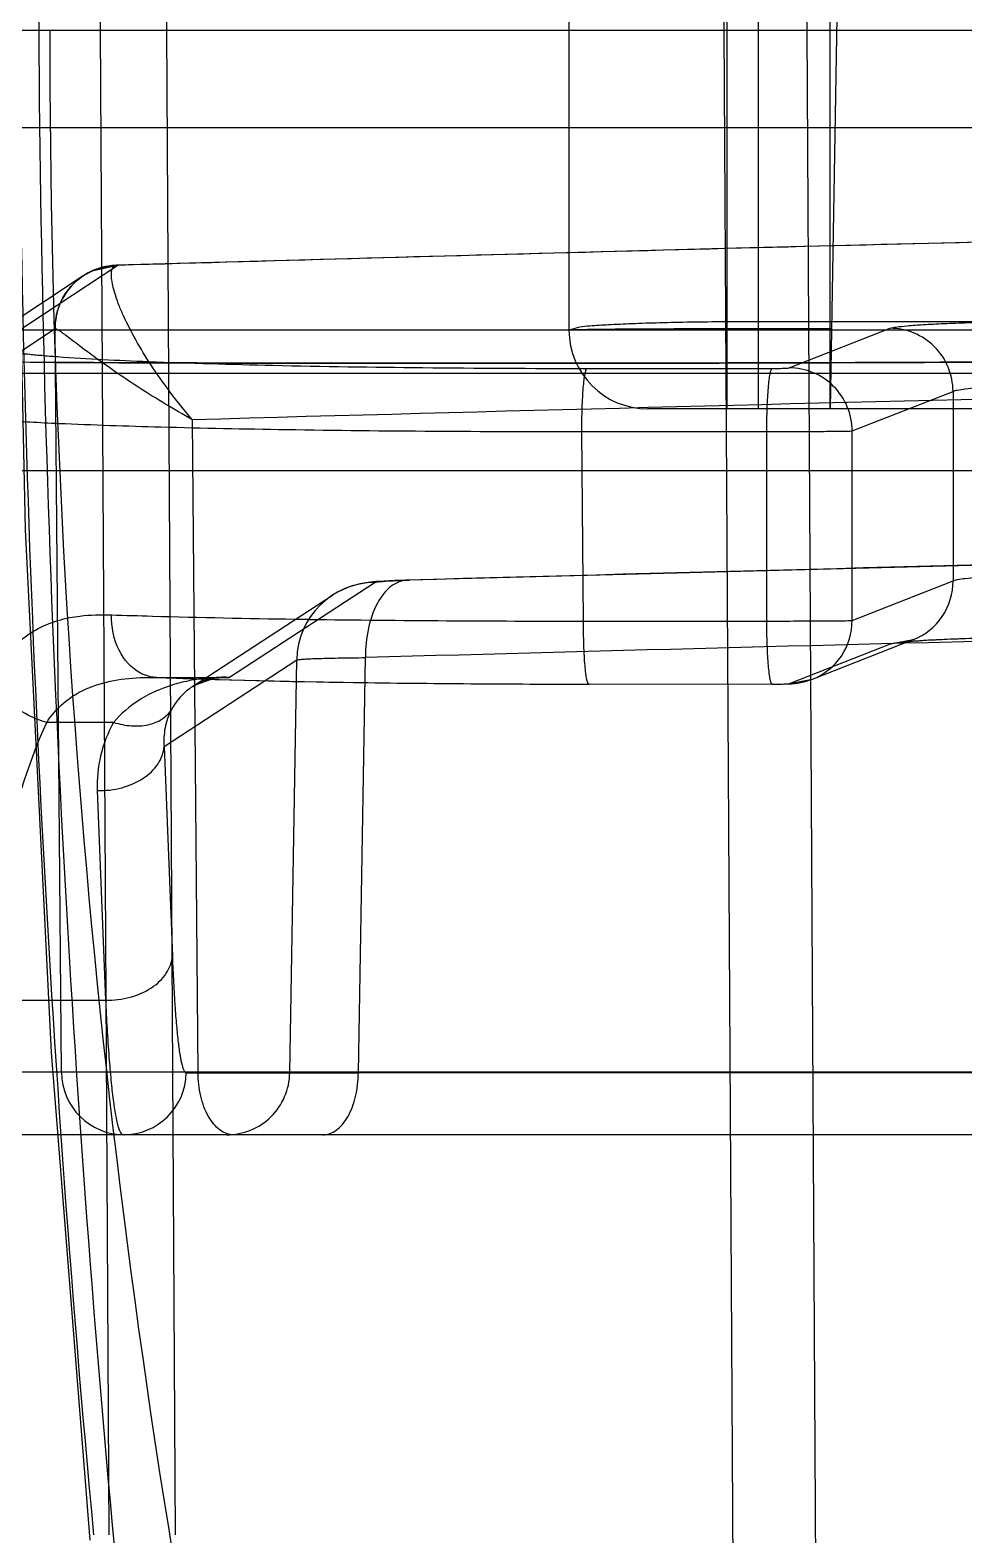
# Model space of a CAD drawing. Header units: millimetres. Extents: x 29875 to 31218, y -21313 to -20364.
# Drawn here: x 30513.73 to 30519.76, y -21055.61 to -21045.88 of the extents above; entities that cross this region are included whole.
import ezdxf

# ---------------------------------------------------------------- set-up
doc = ezdxf.new("R2010")
doc.units = ezdxf.units.MM
doc.header["$LTSCALE"] = 8
doc.layers.add('Cav-cor', color=30, linetype='Continuous')
doc.layers.add('WT', color=4, linetype='Continuous')

# ---------------------------------------------------------------- blocks, each defined once
blk = doc.blocks.new('20160903.150408')
at = {"layer": 'Cav-cor', "color": 241}
for p, q in [((-109.5604, 33.6136), (-109.6083, 25.348)), ((-109.0253, 33.6136), (-109.0732, 25.348)), ((-113.2103, 25.348), (-113.1628, 33.5436)), ((-109.59, 33.202), (-109.59, 22.9)), ((-109.386, 33.202), (-109.386, 22.9)), ((-110.61, 32.743), (-110.61, 23.41)), ((-113.6384, 25.348), (-113.6002, 31.9501)), ((-108.774, 31.366), (-108.9218, 22.9)), ((-108.9218, 22.9), (-108.9218, 30.4793)), ((-118.4345, 25.348), (-100.9869, 25.348)), ((-113.6001, 18.7394), (-113.6384, 25.348)), ((-113.154, 15.6224), (-113.2103, 25.348)), ((-109.6083, 25.348), (-109.5403, 13.6135)), ((-109.0732, 25.348), (-109.0052, 13.6135)), ((-101.7036, 24.7167), (-117.3361, 24.7167)), ((-113.6854, 23.7952), (-113.5302, 23.8279)), ((-113.5355, 23.8281), (-113.5302, 23.8279)), ((-113.7505, 23.7602), (-114.5342, 23.2429)), ((-113.527, 23.8274), (-114.3108, 23.3101)), ((-113.6862, 23.7948), (-113.6854, 23.7952)), ((-107.271, 23.4633), (-109.386, 23.4633)), ((-119.2729, 23.41), (-89.5433, 23.41)), ((-113.9324, 23.4166), (-114.7168, 22.8988)), ((-113.8917, 18.6124), (-113.9324, 23.4166)), ((-109.59, 23.4189), (-108.9127, 23.4189)), ((-109.1868, 23.1651), (-108.5344, 23.421)), ((-110.4935, 23.1614), (-109.2971, 23.1614)), ((-117.1974, 23.1313), (-101.4541, 23.1313)), ((-108.7793, 22.7573), (-108.1269, 23.0133)), ((-108.1269, 23.0133), (-108.1269, 21.7884)), ((-107.244, 22.9), (-110.1, 22.9)), ((-113.0086, 18.6124), (-113.0447, 22.8294)), ((-110.5166, 21.5288), (-110.5273, 22.7536)), ((-110.5273, 22.7536), (-109.3309, 22.7536)), ((-109.3309, 21.5288), (-109.3309, 22.7536)), ((-108.7793, 21.5325), (-108.7793, 22.7573)), ((-101.1011, 22.5), (-121.0837, 22.5)), ((-107.0586, 21.9128), (-111.653, 21.7933)), ((-111.6403, 21.7932), (-111.653, 21.7933)), ((-108.7793, 21.5325), (-108.1269, 21.7884)), ((-113.0451, 21.1047), (-112.1397, 21.6956)), ((-111.8626, 21.7781), (-112.8043, 21.1636)), ((-112.3823, 21.5412), (-112.2871, 21.5398)), ((-110.5166, 21.5288), (-109.3309, 21.5288)), ((-109.0365, 21.1527), (-108.3841, 21.4086)), ((-108.5318, 21.3807), (-108.3841, 21.4086)), ((-109.1842, 21.1248), (-108.5318, 21.3807)), ((-113.2278, 20.7177), (-112.3701, 21.2774)), ((-112.4154, 18.6089), (-112.3701, 21.2774)), ((-111.9716, 18.6089), (-111.9259, 21.2924)), ((-113.3112, 21.1643), (-112.8043, 21.1636)), ((-113.3111, 21.1643), (-113.2779, 21.1636)), ((-113.3098, 21.1643), (-113.2608, 21.1636)), ((-113.2777, 21.1636), (-113.2779, 21.1636)), ((-112.8043, 21.1636), (-112.8434, 21.1643)), ((-110.4802, 21.1211), (-110.4815, 21.1208)), ((-109.2945, 21.1211), (-109.2958, 21.1208)), ((-109.1842, 21.1248), (-109.0365, 21.1527)), ((-113.5541, 20.8739), (-113.9871, 20.8739)), ((-113.2278, 20.7177), (-113.1743, 19.3638)), ((-113.6596, 20.433), (-113.6062, 19.0791)), ((-114.3037, 19.0791), (-113.6062, 19.0791)), ((-113.5821, 15.6224), (-113.6001, 18.7394)), ((-113.8917, 18.6124), (-114.5765, 18.6124)), ((-113.0086, 18.6124), (-113.8917, 18.6124)), ((-113.0845, 18.6089), (-112.4154, 18.6089)), ((-101.1764, 18.6124), (-113.0086, 18.6124)), ((-111.9716, 18.6089), (-103.6791, 18.6124)), ((-103.267, 18.208), (-114.1691, 18.208))]:
    blk.add_line(p, q, dxfattribs=at)
for points in [[(-114.1944, 25.348), (-114.1264, 22.1213), (-113.9578, 18.7409), (-113.7082, 15.5879)], [(-100.9208, 24.1357), (-105.1834, 24.0441), (-109.5281, 23.9382), (-113.5355, 23.8281)], [(-113.5355, 23.8281), (-113.5657, 23.8262), (-113.6862, 23.7948)], [(-113.6861, 23.7949), (-113.7392, 23.7673), (-113.7504, 23.7602)], [(-111.653, 21.7933), (-111.7366, 21.7905), (-111.8045, 21.7872), (-111.8596, 21.7834), (-111.9079, 21.7783), (-111.9618, 21.7691), (-112.0284, 21.7504), (-112.1063, 21.7156), (-112.1388, 21.6962)], [(-108.4346, 21.3932), (-108.4363, 21.3929), (-108.4347, 21.3931), (-108.4177, 21.3951), (-108.3886, 21.398), (-108.3489, 21.4012), (-108.2995, 21.4045), (-108.2406, 21.4079), (-108.1722, 21.4112), (-108.0948, 21.4145), (-108.0088, 21.4176), (-107.9146, 21.4205)], [(-108.3833, 21.4089), (-108.4152, 21.3981), (-108.4346, 21.3932)], [(-113.2777, 21.1636), (-112.8969, 21.1509), (-112.324, 21.1372), (-111.6911, 21.1276), (-111.0165, 21.1221), (-109.2958, 21.1208)], [(-113.0427, 21.1063), (-113.0254, 21.1168), (-112.9036, 21.1596), (-112.8433, 21.1643)], [(-109.2966, 21.1208), (-109.246, 21.1212), (-109.2036, 21.1223), (-109.1699, 21.124), (-109.1323, 21.1278), (-109.0836, 21.1374), (-109.0361, 21.1529)]]:
    blk.add_lwpolyline(points, dxfattribs=at)
for centre, radius, start, end in [((1.3656, 24.5276), 115.4072, 175.481891, 179.592718), ((-1.6391, 26.0787), 112.532, 180.372029, 185.331519), ((-0.5836, 26.0864), 113.4575, 180.372889, 185.337384), ((-53.4913, 25.2665), 60.4754, 179.922803, 191.272232), ((-76.0178, -1266.8451), 1291.2174, 91.378322, 91.6646488), ((-113.5267, 23.4214), 0.406, 90.04084, 180.64593), ((-110.1, 23.41), 0.51, 180, 270), ((-111.2186, 734.9187), 711.724, 269.781843, 270.3080917), ((-73.0251, -1418.6595), 1442.0443, 91.1219529, 91.5902793), ((-71.3228, -1431.3265), 1453.6789, 91.1535687, 91.5892924), ((-111.8617, 21.2698), 0.5085, 90.08905, 179.14683), ((-110.6779, 137.9751), 116.4465, 269.208166, 270.079346), ((-75.2985, -1295.2298), 1317.0316, 91.3823796, 91.5936326), ((-112.8619, 20.1125), 1.0503, 100.37283, 107.70302), ((-112.8505, 20.0541), 1.1099, 98.00595, 100.41099), ((-112.8403, 20.7912), 0.3745, 114.28201, 122.65742), ((-112.8472, 20.0314), 1.1328, 96.06963, 98.01015), ((-112.8425, 20.7962), 0.369, 99.84044, 114.28826), ((-112.8448, 20.0054), 1.1588, 90.05533, 96.05216), ((-113.484, 18.6157), 0.4077, 180.45166, 269.95269), ((-113.4922, 18.6157), 0.4077, 270.04621, 359.0483), ((-112.8236, 18.6159), 0.4083, 314.55513, 359.00901)]:
    blk.add_arc(centre, radius, start, end, dxfattribs=at)
for points, knots in [([(-113.0447, 22.8294), (-113.0943, 22.8872), (-113.1865, 23.002), (-113.3088, 23.1749), (-113.4094, 23.3387), (-113.4765, 23.4685), (-113.5175, 23.5638), (-113.5403, 23.6262), (-113.5567, 23.682), (-113.5664, 23.73), (-113.5695, 23.7696), (-113.5662, 23.8), (-113.5556, 23.8224), (-113.5418, 23.828), (-113.5355, 23.8281)], [0, 0, 0, 0, 0.196357, 0.379448, 0.545806, 0.691779, 0.755822, 0.813153, 0.863194, 0.905416, 0.93942, 0.965201, 0.983934, 1, 1, 1, 1]), ([(-113.9327, 23.4163), (-113.9333, 23.495), (-113.8872, 23.6562), (-113.7584, 23.7638), (-113.6862, 23.7948)], [0, 0, 0, 0, 0.500482, 1, 1, 1, 1]), ([(-109.386, 23.4633), (-109.5319, 23.4633), (-109.7447, 23.4617), (-110.0171, 23.456), (-110.1943, 23.4507), (-110.3447, 23.4428), (-110.4781, 23.4363), (-110.5625, 23.4261), (-110.6028, 23.41)], [0, 0, 0, 0, 0.358851, 0.523256, 0.67027, 0.794972, 0.893204, 1, 1, 1, 1]), ([(-108.5344, 23.421), (-108.5223, 23.4257), (-108.4851, 23.4307), (-108.4141, 23.4387), (-108.311, 23.4454), (-108.1789, 23.4523), (-108.0208, 23.4582), (-107.7697, 23.4655), (-107.5716, 23.4688), (-107.4342, 23.4704)], [0, 0, 0, 0, 0.035328, 0.100867, 0.195238, 0.316252, 0.460938, 0.625847, 1, 1, 1, 1]), ([(-107.3915, 23.205), (-108.3644, 23.1998), (-110.2695, 23.1933), (-112.6132, 23.1945), (-114.3983, 23.2016), (-115.6371, 23.2095), (-116.7912, 23.2202), (-117.8497, 23.2334), (-118.8032, 23.249), (-119.6436, 23.2667), (-120.2701, 23.2838), (-120.7099, 23.2988), (-120.9924, 23.31), (-121.2427, 23.3215), (-121.4603, 23.3333), (-121.645, 23.3455), (-121.7966, 23.3578), (-121.915, 23.3704), (-121.9998, 23.3827), (-122.0505, 23.3941), (-122.0735, 23.4038), (-122.0796, 23.4101), (-122.0799, 23.4128)], [0, 0, 0, 0, 0.198551, 0.388793, 0.478313, 0.562867, 0.641629, 0.713855, 0.778905, 0.836237, 0.885402, 0.906811, 0.926055, 0.943105, 0.957938, 0.970534, 0.980881, 0.988974, 0.994812, 0.998424, 0.999431, 1, 1, 1, 1]), ([(-113.0447, 22.8294), (-113.1045, 22.863), (-113.2189, 22.9296), (-113.3806, 23.0306), (-113.5255, 23.1269), (-113.6515, 23.2155), (-113.7436, 23.2834), (-113.8063, 23.3309), (-113.8445, 23.3601), (-113.8761, 23.3839), (-113.9011, 23.4021), (-113.9181, 23.4126), (-113.9289, 23.4176), (-113.9324, 23.4165)], [0, 0, 0, 0, 0.192883, 0.37257, 0.536626, 0.682301, 0.806142, 0.858574, 0.903867, 0.941327, 0.970212, 0.989817, 1, 1, 1, 1]), ([(-110.61, 23.41), (-110.61, 23.4104), (-110.6075, 23.4104), (-110.6046, 23.4111), (-110.598, 23.4113), (-110.5896, 23.4118), (-110.5786, 23.4122), (-110.5593, 23.4128), (-110.5293, 23.4135), (-110.4867, 23.4143), (-110.4354, 23.415), (-110.3759, 23.4157), (-110.2821, 23.4166), (-110.1494, 23.4175), (-109.9753, 23.4183), (-109.7864, 23.4188), (-109.6563, 23.4189), (-109.59, 23.4189)], [0, 0, 0, 0, 0.001286, 0.004934, 0.010963, 0.01936, 0.030109, 0.043191, 0.076263, 0.118228, 0.16866, 0.227122, 0.293039, 0.444508, 0.617335, 0.805105, 1, 1, 1, 1]), ([(-108.1269, 23.0133), (-108.1271, 23.0663), (-108.1486, 23.1735), (-108.2393, 23.3089), (-108.3746, 23.3997), (-108.4815, 23.421), (-108.5344, 23.421)], [0, 0, 0, 0, 0.250313, 0.500606, 0.750545, 1, 1, 1, 1]), ([(-114.3108, 23.3101), (-114.3127, 23.3088), (-114.3161, 23.3064), (-114.3185, 23.2973), (-114.3022, 23.2877), (-114.2776, 23.2802), (-114.2347, 23.2711), (-114.1777, 23.2625), (-114.1045, 23.2538), (-114.0164, 23.2454), (-113.9524, 23.2402), (-113.918, 23.2377)], [0, 0, 0, 0, 0.016767, 0.028405, 0.060659, 0.125918, 0.227648, 0.366288, 0.541604, 0.75309, 1, 1, 1, 1]), ([(-113.918, 23.2377), (-113.7221, 23.2231), (-113.2575, 23.2011), (-112.4704, 23.1786), (-111.525, 23.1645), (-110.848, 23.1614), (-110.4935, 23.1614)], [0, 0, 0, 0, 0.172035, 0.407177, 0.68955, 1, 1, 1, 1]), ([(-110.5273, 22.7536), (-110.5273, 22.8045), (-110.5261, 22.8786), (-110.522, 22.9729), (-110.518, 23.0335), (-110.5131, 23.0834), (-110.5078, 23.1224), (-110.502, 23.1459), (-110.4972, 23.1597), (-110.4935, 23.1614)], [0, 0, 0, 0, 0.37115, 0.539864, 0.688841, 0.812849, 0.907698, 0.970125, 1, 1, 1, 1]), ([(-109.3309, 22.7536), (-109.3309, 22.8045), (-109.3298, 22.8786), (-109.3256, 22.9729), (-109.3216, 23.0335), (-109.3167, 23.0834), (-109.3114, 23.1224), (-109.3056, 23.1459), (-109.3009, 23.1597), (-109.2971, 23.1614)], [0, 0, 0, 0, 0.37115, 0.539864, 0.688841, 0.812849, 0.907698, 0.970125, 1, 1, 1, 1]), ([(-109.2971, 23.1614), (-109.284, 23.1614), (-109.2593, 23.1616), (-109.2261, 23.1619), (-109.2028, 23.1638), (-109.1903, 23.1637), (-109.1868, 23.1651)], [0, 0, 0, 0, 0.35662, 0.671323, 0.897001, 1, 1, 1, 1]), ([(-108.7793, 22.7573), (-108.7794, 22.8104), (-108.8009, 22.9175), (-108.8917, 23.053), (-109.0269, 23.1437), (-109.1339, 23.1651), (-109.1868, 23.1651)], [0, 0, 0, 0, 0.250313, 0.500606, 0.750545, 1, 1, 1, 1]), ([(-108.1269, 23.0133), (-108.1186, 23.0178), (-108.0918, 23.0231), (-108.0412, 23.0309), (-107.9674, 23.0377), (-107.8731, 23.0445), (-107.7601, 23.0505), (-107.5807, 23.0577), (-107.4392, 23.0611), (-107.341, 23.0627)], [0, 0, 0, 0, 0.035989, 0.101762, 0.196168, 0.317101, 0.461633, 0.626339, 1, 1, 1, 1]), ([(-114.7239, 22.8902), (-114.7239, 22.888), (-114.7196, 22.8827), (-114.7019, 22.8746), (-114.6631, 22.865), (-114.5979, 22.8547), (-114.5071, 22.8443), (-114.3915, 22.8341), (-114.2515, 22.8243), (-114.088, 22.8149), (-113.9712, 22.8093), (-113.909, 22.8065)], [0, 0, 0, 0, 0.008056, 0.021897, 0.071549, 0.151844, 0.262783, 0.403896, 0.574448, 0.773523, 1, 1, 1, 1]), ([(-113.909, 22.8065), (-113.6889, 22.7967), (-113.1984, 22.7808), (-112.0712, 22.7582), (-111.164, 22.7531), (-110.5273, 22.7536)], [0, 0, 0, 0, 0.195451, 0.435234, 1, 1, 1, 1]), ([(-109.3309, 22.7536), (-109.2653, 22.7536), (-109.1417, 22.7539), (-108.9766, 22.7542), (-108.8584, 22.7561), (-108.798, 22.7559), (-108.7793, 22.7573)], [0, 0, 0, 0, 0.356924, 0.671907, 0.897628, 1, 1, 1, 1]), ([(-111.653, 21.7933), (-111.6715, 21.7928), (-111.71, 21.7847), (-111.7631, 21.7539), (-111.8107, 21.7058), (-111.8678, 21.6179), (-111.915, 21.4777), (-111.9264, 21.3562), (-111.9259, 21.2924)], [0, 0, 0, 0, 0.089694, 0.186138, 0.293613, 0.414018, 0.691001, 1, 1, 1, 1]), ([(-111.8626, 21.7781), (-111.8607, 21.7794), (-111.8538, 21.7807), (-111.8408, 21.7828), (-111.8211, 21.7847), (-111.7831, 21.7876), (-111.7221, 21.7906), (-111.6698, 21.7923), (-111.6403, 21.7932)], [0, 0, 0, 0, 0.031162, 0.091165, 0.179725, 0.295711, 0.603941, 1, 1, 1, 1]), ([(-108.3833, 21.4089), (-108.3091, 21.4382), (-108.1753, 21.5446), (-108.1266, 21.7084), (-108.1269, 21.7884)], [0, 0, 0, 0, 0.499263, 1, 1, 1, 1]), ([(-108.1269, 21.7884), (-108.1186, 21.793), (-108.0918, 21.7983), (-108.0412, 21.8061), (-107.9674, 21.8129), (-107.8731, 21.8197), (-107.7601, 21.8257), (-107.5808, 21.8329), (-107.4392, 21.8363), (-107.341, 21.8379)], [0, 0, 0, 0, 0.035982, 0.101762, 0.196165, 0.317097, 0.461629, 0.626335, 1, 1, 1, 1]), ([(-114.3376, 21.1626), (-114.3112, 21.2162), (-114.2513, 21.3143), (-114.1316, 21.4321), (-113.9911, 21.5114), (-113.8889, 21.5407), (-113.8365, 21.5508)], [0, 0, 0, 0, 0.272253, 0.519155, 0.756853, 1, 1, 1, 1]), ([(-113.8365, 21.5508), (-113.8153, 21.5549), (-113.7267, 21.5688), (-113.6365, 21.5712), (-113.5684, 21.5689)], [0, 0, 0, 0, 0.240372, 1, 1, 1, 1]), ([(-113.5684, 21.5689), (-113.48, 21.5659), (-113.0847, 21.5537), (-112.6893, 21.5459), (-112.3823, 21.5412)], [0, 0, 0, 0, 0.223614, 1, 1, 1, 1]), ([(-113.3796, 21.1913), (-113.4397, 21.2226), (-113.5412, 21.3423), (-113.5693, 21.4908), (-113.5684, 21.5689)], [0, 0, 0, 0, 0.464775, 1, 1, 1, 1]), ([(-110.4815, 21.1208), (-110.485, 21.1208), (-110.4911, 21.1344), (-110.496, 21.1555), (-110.502, 21.1942), (-110.5069, 21.2438), (-110.5111, 21.3051), (-110.5154, 21.4011), (-110.5166, 21.4768), (-110.5166, 21.5288)], [0, 0, 0, 0, 0.02529, 0.083763, 0.176436, 0.300028, 0.450218, 0.621481, 1, 1, 1, 1]), ([(-109.3309, 21.5288), (-109.2653, 21.5288), (-109.1417, 21.5291), (-108.9766, 21.5294), (-108.8584, 21.5313), (-108.798, 21.5311), (-108.7793, 21.5325)], [0, 0, 0, 0, 0.356923, 0.671907, 0.89763, 1, 1, 1, 1]), ([(-109.2958, 21.1208), (-109.2993, 21.1208), (-109.3054, 21.1344), (-109.3103, 21.1555), (-109.3163, 21.1942), (-109.3212, 21.2438), (-109.3254, 21.3051), (-109.3297, 21.4011), (-109.3309, 21.4768), (-109.3309, 21.5288)], [0, 0, 0, 0, 0.02529, 0.083763, 0.176436, 0.300028, 0.450218, 0.621481, 1, 1, 1, 1]), ([(-109.0361, 21.1529), (-108.9617, 21.182), (-108.8277, 21.2885), (-108.779, 21.4524), (-108.7793, 21.5325)], [0, 0, 0, 0, 0.499264, 1, 1, 1, 1]), ([(-108.5318, 21.3807), (-108.5198, 21.3855), (-108.4825, 21.3904), (-108.4116, 21.3984), (-108.3084, 21.4052), (-108.1763, 21.412), (-108.0182, 21.418), (-107.7671, 21.4252), (-107.569, 21.4285), (-107.4316, 21.4301)], [0, 0, 0, 0, 0.035316, 0.100868, 0.195236, 0.316249, 0.460938, 0.625846, 1, 1, 1, 1]), ([(-112.3701, 21.2774), (-112.366, 21.279), (-112.3525, 21.2804), (-112.3264, 21.283), (-112.2872, 21.2849), (-112.2358, 21.287), (-112.1729, 21.2887), (-112.0683, 21.2909), (-111.9847, 21.2919), (-111.9259, 21.2924)], [0, 0, 0, 0, 0.030245, 0.089843, 0.178247, 0.294266, 0.436467, 0.603026, 1, 1, 1, 1]), ([(-113.9871, 20.8739), (-114.0273, 20.8843), (-114.1711, 20.9383), (-114.3005, 21.0561), (-114.3376, 21.1626)], [0, 0, 0, 0, 0.268977, 1, 1, 1, 1]), ([(-113.8025, 21.0529), (-113.7679, 21.0739), (-113.6139, 21.147), (-113.4399, 21.1643), (-113.3111, 21.1643)], [0, 0, 0, 0, 0.239311, 1, 1, 1, 1]), ([(-113.2779, 21.1636), (-113.3041, 21.1647), (-113.3395, 21.1724), (-113.3716, 21.1871), (-113.3796, 21.1913)], [0, 0, 0, 0, 0.744308, 1, 1, 1, 1]), ([(-113.2608, 21.1636), (-112.8429, 21.1476), (-111.916, 21.1272), (-110.989, 21.1211), (-110.4802, 21.1211)], [0, 0, 0, 0, 0.451165, 1, 1, 1, 1]), ([(-113.0454, 21.1046), (-113.0582, 21.0962), (-113.1123, 21.056), (-113.1555, 21.0014), (-113.1801, 20.9555)], [0, 0, 0, 0, 0.226857, 1, 1, 1, 1]), ([(-109.2945, 21.1211), (-109.2814, 21.1211), (-109.2567, 21.1214), (-109.2235, 21.1217), (-109.2002, 21.1235), (-109.1877, 21.1234), (-109.1842, 21.1248)], [0, 0, 0, 0, 0.356628, 0.671355, 0.897015, 1, 1, 1, 1]), ([(-113.9871, 20.8739), (-113.9627, 20.9107), (-113.9075, 20.978), (-113.8384, 21.031), (-113.8025, 21.0529)], [0, 0, 0, 0, 0.512063, 1, 1, 1, 1]), ([(-113.3308, 21.0509), (-113.3514, 21.04), (-113.4339, 20.9924), (-113.5083, 20.9294), (-113.5541, 20.8739)], [0, 0, 0, 0, 0.245032, 1, 1, 1, 1]), ([(-113.5541, 20.8739), (-113.5166, 20.8622), (-113.4421, 20.8473), (-113.3338, 20.8527), (-113.2415, 20.8876), (-113.1958, 20.9312), (-113.1801, 20.9555)], [0, 0, 0, 0, 0.288758, 0.552494, 0.787047, 1, 1, 1, 1]), ([(-113.1801, 20.9555), (-113.1997, 20.919), (-113.2274, 20.8406), (-113.2312, 20.7578), (-113.2278, 20.7177)], [0, 0, 0, 0, 0.507704, 1, 1, 1, 1]), ([(-114.3037, 19.0791), (-114.3231, 19.3828), (-114.2926, 20.0003), (-114.1131, 20.5932), (-113.9871, 20.8739)], [0, 0, 0, 0, 0.497237, 1, 1, 1, 1]), ([(-113.5541, 20.8739), (-113.592, 20.8068), (-113.6484, 20.6624), (-113.6626, 20.5084), (-113.6596, 20.433)], [0, 0, 0, 0, 0.505275, 1, 1, 1, 1]), ([(-113.6596, 20.433), (-113.6064, 20.4317), (-113.502, 20.4437), (-113.3637, 20.5024), (-113.262, 20.5954), (-113.2306, 20.6783), (-113.2278, 20.7177)], [0, 0, 0, 0, 0.283604, 0.55134, 0.789441, 1, 1, 1, 1]), ([(-113.6062, 19.0791), (-113.553, 19.0778), (-113.4486, 19.0898), (-113.3102, 19.1485), (-113.2085, 19.2416), (-113.1772, 19.3244), (-113.1743, 19.3638)], [0, 0, 0, 0, 0.283604, 0.55134, 0.789441, 1, 1, 1, 1]), ([(-113.1743, 19.3638), (-113.1701, 19.2568), (-113.1628, 19.1064), (-113.1489, 18.9202), (-113.138, 18.8122), (-113.127, 18.7276), (-113.1141, 18.6648), (-113.1042, 18.6285), (-113.0908, 18.6089), (-113.0845, 18.6089)], [0, 0, 0, 0, 0.418737, 0.58877, 0.730418, 0.842483, 0.924238, 0.975614, 1, 1, 1, 1]), ([(-113.6062, 19.0791), (-113.6005, 18.9556), (-113.5909, 18.7821), (-113.5727, 18.5671), (-113.5591, 18.4427), (-113.5444, 18.3445), (-113.5311, 18.28), (-113.5187, 18.2418), (-113.51, 18.2218), (-113.4993, 18.208), (-113.4918, 18.208)], [0, 0, 0, 0, 0.417794, 0.5875, 0.728934, 0.840922, 0.922778, 0.952376, 0.974628, 1, 1, 1, 1]), ([(-112.7779, 18.208), (-112.8089, 18.208), (-112.8585, 18.2277), (-112.9083, 18.2765), (-112.9567, 18.3475), (-112.9973, 18.4614), (-113.0083, 18.5604), (-113.0086, 18.6124)], [0, 0, 0, 0, 0.184186, 0.292123, 0.413089, 0.691028, 1, 1, 1, 1]), ([(-112.4154, 18.6089), (-112.4022, 18.6081), (-112.3588, 18.6085), (-112.2697, 18.6078), (-112.1349, 18.6084), (-112.0304, 18.6086), (-111.9716, 18.6089)], [0, 0, 0, 0, 0.088979, 0.293346, 0.602425, 1, 1, 1, 1]), ([(-112.2014, 18.208), (-112.1707, 18.208), (-112.1215, 18.2275), (-112.0721, 18.2757), (-112.024, 18.346), (-111.9834, 18.4589), (-111.9721, 18.5572), (-111.9716, 18.6089)], [0, 0, 0, 0, 0.18395, 0.291763, 0.412628, 0.690555, 1, 1, 1, 1])]:
    blk.add_open_spline(points, degree=3, knots=knots, dxfattribs=at)
for points in [[(-113.1813, 21.1131), (-113.2327, 21.0966), (-113.283, 21.076), (-113.3308, 21.0509)], [(-112.8043, 21.1636), (-112.8379, 21.1668), (-112.8723, 21.1656), (-112.9056, 21.1598)], [(-112.6684, 18.2384), (-112.6199, 18.2582), (-112.5745, 18.2882), (-112.5371, 18.325)], [(-112.8227, 18.208), (-112.7703, 18.208), (-112.7169, 18.2185), (-112.6684, 18.2384)]]:
    blk.add_open_spline(points, degree=3, dxfattribs=at)

msp = doc.modelspace()

# ---------------------------------------------------------------- block references
at = {"layer": 'WT'}
msp.add_blockref('20160903.150408', (30627.8198, -21071.2329), dxfattribs=at)

doc.saveas('drawing.dxf')
